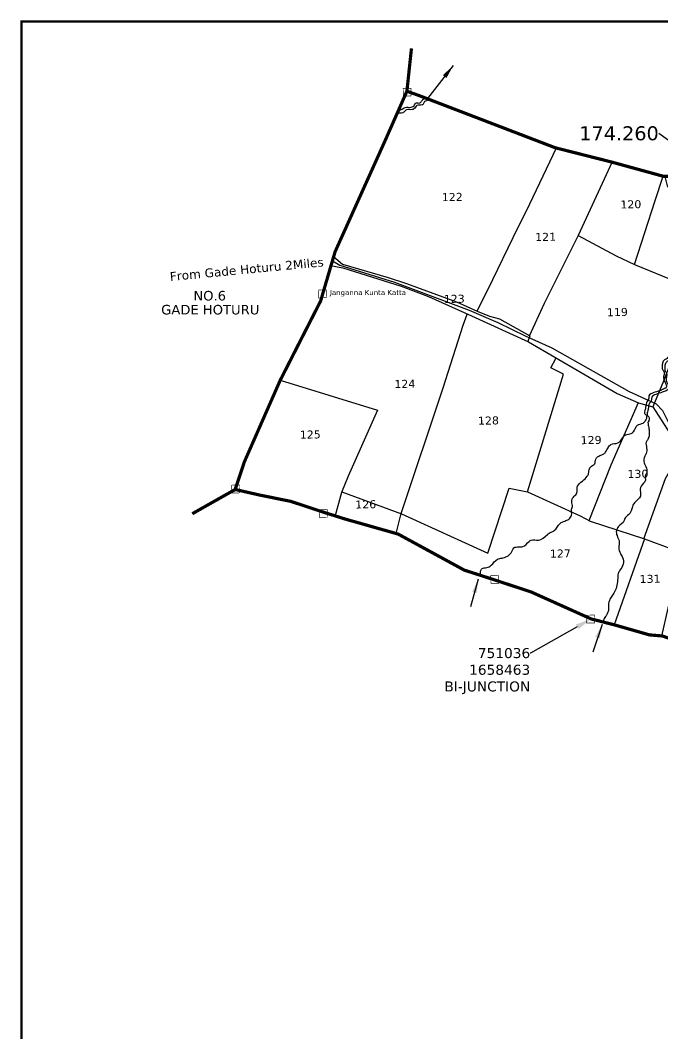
# Model space of a CAD drawing. Header units: inches. Extents: x 749292 to 756657, y 1655586 to 1660593.
# Drawn here: x 749292 to 750897, y 1657528 to 1660061 of the extents above; entities that cross this region are included whole.
import ezdxf
from ezdxf import colors
from ezdxf.entities.mleader import LeaderData, LeaderLine
from ezdxf.enums import TextEntityAlignment as Align
from ezdxf.math import Vec2, Vec3

# ---------------------------------------------------------------- set-up
doc = ezdxf.new("R2010")
doc.units = ezdxf.units.IN
doc.header["$MEASUREMENT"] = 0
doc.linetypes.add('ACAD_ISO02W100', pattern=[15, 12, -3])
for name, color, linetype in [('DIMENSION', 1, 'Continuous'), ('PLOT', 7, 'Continuous'), ('PLOT NO', 7, 'Continuous'), ('ROADS', 6, 'Continuous'), ('STRUCTURE', 5, 'Continuous'), ('TANKS-STREAM', 4, 'Continuous'), ('VILLAGE BOUNDRY', 5, 'Continuous'), ('VILLAGE STONES', 240, 'Continuous')]:
    doc.layers.add(name, color=color, linetype=linetype)
doc.styles.get("Standard").update_dxf_attribs({"font": 'verdana_0.ttf'})
doc.dimstyles.get("Standard").update_dxf_attribs({"dimtxt": 0.18, "dimasz": 0.18, "dimexe": 0.18, "dimexo": 0.0625, "dimgap": 0.09, "dimtad": 0, "dimtih": 1, "dimtoh": 1, "dimdec": 4, "dimzin": 0, "dimdsep": 46, "dimtxsty": 'Standard', "dimcen": 0.09, "dimadec": 0, "dimazin": 0, "dimtfac": 1, "dimtdec": 4, "dimtofl": 0, "dimtmove": 0, "dimatfit": 3, "dimfxl": 0, "dimtolj": 1, "dimtzin": 0, "dimarcsym": 0})

msp = doc.modelspace()

# ---------------------------------------------------------------- linework, layer by layer
at = {"layer": 'PLOT'}
for points in [[(750433.6, 1659334), (750472.9, 1659413), (750523.5, 1659517.6), (750564.7, 1659602.5), (750631.8, 1659741.7)], [(750564.4, 1659272.5), (750601.8, 1659353.6), (750686.9, 1659523.5), (750751.6, 1659665), (750770.8, 1659706.2)], [(750685.7, 1659523), (750781, 1659472.2), (750826.8, 1659450.6), (750878.3, 1659610.6), (750898, 1659671.2), (750902.4, 1659670.7), (750909, 1659644.2)], [(750826.8, 1659450.6), (750932.4, 1659407.1), (750999.7, 1659381.1), (750964.2, 1659288.2), (750937.3, 1659258.1), (750899.3, 1659158.7), (750872.1, 1659095.1)], [(750230.9, 1658778.1), (750243.3, 1658828), (750348.3, 1659142), (750398.3, 1659299.1), (750408.4, 1659326.7)], [(750095.5, 1658882.7), (750244.1, 1658827.3), (750459.8, 1658729), (750513, 1658891.5), (750559.4, 1658882.3), (750649.1, 1659176.5), (750617.5, 1659192.4), (750630.4, 1659215.5)], [(749941.5, 1659161.5), (750184.3, 1659086.2), (750111.3, 1658921.7), (750094.5, 1658880.5), (750077.7, 1658820)], [(750713.3, 1658810.4), (750768.5, 1658950.2), (750836.3, 1659105.3)], [(750850.3, 1658764.9), (750904.4, 1658915.8), (750937.6, 1658973.9)], [(750559.3, 1658882.5), (750690.9, 1658822.1), (750716.1, 1658808.9), (750851.5, 1658764.8), (750775.5, 1658550.3)], [(750851.2, 1658765.1), (750941.7, 1658731.9), (750894.1, 1658522)]]:
    msp.add_lwpolyline(points, dxfattribs=at)
at = {"layer": 'ROADS'}
for points in [[(750071.7, 1659459.9), (750090.5, 1659449.2), (750226.7, 1659406.4), (750413.5, 1659336.2), (750484.7, 1659305.8), (750553.5, 1659272.4), (750620, 1659242.1), (750813.3, 1659133), (750880.5, 1659102.4), (750896.7, 1659085.3), (750914.2, 1659050.5)], [(750074.7, 1659470.4), (750096.8, 1659451.4), (750211, 1659417.7), (750257.2, 1659403), (750381.5, 1659357), (750433.6, 1659333.7), (750464.6, 1659321.7), (750488.8, 1659314.3), (750565.3, 1659272.5), (750559.9, 1659257.9)], [(750067.1, 1659447.8), (750097.5, 1659442.3), (750243.7, 1659396.3), (750312, 1659370.9), (750419.2, 1659321.8), (750561.5, 1659257.2), (750692.9, 1659180.5), (750783.6, 1659127.7), (750836.3, 1659104.7), (750872.1, 1659095.1), (750936.3, 1658995.2), (750977.1, 1658953.9), (751025.5, 1658917.6), (751078.2, 1658885.3), (751185.1, 1658821.9), (751198.8, 1658820.3), (751225.2, 1658817.7), (751266.3, 1658812.4), (751302.2, 1658810.2)]]:
    msp.add_lwpolyline(points, dxfattribs=at)
at = {"layer": 'STRUCTURE', "color": 5, "const_width": 6}
msp.add_lwpolyline([(749294.6, 1660057.9), (756654.3, 1660057.9), (756654.3, 1655589.3), (749294.6, 1655589.3)], close=True, dxfattribs=at)
at = {"layer": 'TANKS-STREAM'}
for points in [[(750312.2, 1659863.6), (750306.6, 1659859.9), (750301.8, 1659857.8), (750298.7, 1659851.1), (750295.8, 1659849.2), (750282.8, 1659848.3), (750275.4, 1659839.3), (750270.9, 1659837.5), (750264.3, 1659837.9), (750257.1, 1659837.4), (750250, 1659831.1), (750247.3, 1659829.8), (750233.7, 1659828.9)], [(750236.4, 1659835), (750243.8, 1659837.6), (750253.2, 1659842.7), (750268.5, 1659843.7), (750277.2, 1659849.6), (750279.3, 1659853.4), (750289.9, 1659854.2), (750295.7, 1659860.4), (750297.9, 1659862.7), (750304.1, 1659866.7)], [(751039.4, 1659378.9), (751039.9, 1659370.7), (751037.6, 1659362.4), (751030.8, 1659355.4), (751026.3, 1659344.7), (751024.4, 1659331.4), (751020.5, 1659322.1), (751014.6, 1659317.7), (751011, 1659312.2), (751007.7, 1659291.7), (751004.9, 1659285), (750999.3, 1659282.6), (750991.3, 1659279.9), (750983.5, 1659275.9), (750971.4, 1659259.5), (750965.7, 1659254.5), (750949, 1659249.6), (750941.2, 1659240.2), (750926.6, 1659230.3), (750917.8, 1659228.2), (750911.7, 1659220.9), (750907.8, 1659215.6), (750903, 1659213.1), (750897.2, 1659206.6), (750895.8, 1659196.9), (750896.5, 1659188.1), (750899.4, 1659184.3), (750900.3, 1659175.1), (750899, 1659166.2), (750903.9, 1659153.8), (750906.6, 1659145.7), (750898.8, 1659138.9), (750889.1, 1659134.9), (750873.5, 1659129.7), (750862.8, 1659122.5), (750861, 1659111.3), (750857.6, 1659107.5), (750856.2, 1659104.4), (750854.4, 1659093.7), (750852.6, 1659085.7), (750851.6, 1659078.8), (750856.5, 1659071.9), (750855.4, 1659063.6), (750853.2, 1659059.4)], [(751046.1, 1659375.1), (751046.5, 1659366.9), (751044.3, 1659358.6), (751037.4, 1659351.6), (751032.9, 1659340.9), (751031.1, 1659327.5), (751027.1, 1659318.2), (751021.2, 1659313.9), (751017.6, 1659308.4), (751014.3, 1659287.8), (751011.5, 1659281.2), (751006, 1659278.7), (750997.9, 1659276), (750990.2, 1659272.1), (750978.1, 1659255.7), (750972.3, 1659250.6), (750955.6, 1659245.8), (750947.9, 1659236.4), (750933.3, 1659226.4), (750924.4, 1659224.4), (750918.3, 1659217.1), (750914.4, 1659211.7), (750909.6, 1659209.2), (750903.8, 1659202.7), (750902.4, 1659193), (750903.1, 1659184.3), (750906, 1659180.5), (750906.9, 1659171.3), (750905.6, 1659162.3), (750910.6, 1659149.9), (750913.3, 1659141.9), (750905.4, 1659135.1), (750895.7, 1659131.1), (750880.1, 1659125.8), (750869.5, 1659118.7), (750867.6, 1659107.5), (750864.2, 1659103.7), (750862.8, 1659100.5), (750861, 1659089.8), (750859.2, 1659081.9), (750858.2, 1659074.9), (750863.2, 1659068.1), (750862, 1659059.8), (750859.9, 1659055.6)], [(750441.6, 1658673.6), (750442.1, 1658684), (750445.6, 1658690.5), (750457.9, 1658693), (750468.3, 1658698.7), (750484.5, 1658713.8), (750495.5, 1658716.9), (750507.7, 1658720.8), (750518.3, 1658730), (750525.2, 1658742.4), (750537.6, 1658744.5), (750547.4, 1658745.3), (750563, 1658758.2), (750568.5, 1658761.8), (750586.6, 1658761.6), (750608.9, 1658775.6), (750618.2, 1658781.8), (750626, 1658785.4), (750640.6, 1658803.4), (750652.2, 1658809.3), (750662.2, 1658814.1), (750669.5, 1658824.4), (750668.9, 1658836.4), (750671.3, 1658845.3), (750669.6, 1658858), (750673.8, 1658869.4), (750681.4, 1658877.1), (750683.2, 1658884.6), (750684.4, 1658896.5), (750696.4, 1658909.1), (750708.5, 1658921.5), (750711.9, 1658928.5), (750713.9, 1658939.7), (750721.8, 1658948.2), (750727.4, 1658952.6), (750729, 1658960.9), (750737.1, 1658971.6), (750748, 1658976.2), (750754.3, 1658981.8), (750760.4, 1658992.6), (750767.5, 1659000.4), (750785.3, 1659004.9), (750804.4, 1659024.8), (750818.2, 1659028.3), (750823.9, 1659032.5), (750834, 1659049.1), (750848.4, 1659054.3), (750854.3, 1659061)], [(750859.9, 1659055.6), (750862, 1659043), (750863.5, 1659030.7), (750859.9, 1659013.3), (750855.8, 1659006.8), (750856.9, 1658992), (750855.4, 1658978.3), (750849.8, 1658963.8), (750851.4, 1658952.4), (750857.3, 1658938.2), (750855.5, 1658926.1), (750853.3, 1658921.3), (750853.9, 1658911.6), (750843, 1658896.2), (750841.3, 1658881.7), (750841.2, 1658871.7), (750826.6, 1658854.9), (750821.2, 1658845.2), (750818.6, 1658834.7), (750809.3, 1658823.3), (750802.6, 1658815.9), (750801.1, 1658810.6), (750785.9, 1658794.9), (750781.4, 1658785.1), (750782.9, 1658772.8), (750788.4, 1658759), (750787.3, 1658742.8), (750791.3, 1658728.5), (750796.8, 1658718.1), (750798.2, 1658701.2), (750790.2, 1658686.2), (750785.9, 1658678), (750784.7, 1658665.7), (750782.6, 1658648.7), (750777.6, 1658633.9), (750765.3, 1658614.3), (750761.4, 1658599.2), (750761.5, 1658585.4), (750758.3, 1658577.6), (750754.3, 1658571), (750750.7, 1658565.6), (750748.5, 1658556.9)]]:
    msp.add_spline(points, degree=3, dxfattribs=at)
at = {"layer": 'VILLAGE BOUNDRY', "linetype": 'ACAD_ISO02W100', "ltscale": 2, "const_width": 8}
for points in [[(750257.8, 1659883.6), (750269.2, 1659990.6)], [(750925.6, 1659670.7), (750898.3, 1659671.1), (750768.2, 1659706.9), (750628.2, 1659742.4), (750286.5, 1659873.4), (750257.8, 1659883.6), (750202.7, 1659758.6), (750078.2, 1659482), (750042.2, 1659359.2), (749941.2, 1659161.1), (749851.5, 1658956.9), (749828.7, 1658888.2), (749889.8, 1658874.3), (749967.9, 1658858.4), (750052.6, 1658830.4), (750103.3, 1658814.4), (750236, 1658776.7), (750401.3, 1658686.6), (750458.5, 1658668.2), (750568.2, 1658632.1), (750718.2, 1658564.7), (750778.3, 1658549.3), (750863.9, 1658524.8), (750896.8, 1658522), (750960.1, 1658498.9)], [(749828.7, 1658888.2), (749721.5, 1658827.6)]]:
    msp.add_lwpolyline(points, dxfattribs=at)
at = {"layer": 'VILLAGE STONES', "const_width": 1.56}
for points in [[(750248.4, 1659890.8), (750268, 1659891.1), (750268.3, 1659871.6), (750248.8, 1659871.2)], [(750036.9, 1659386.5), (750056.5, 1659386.9), (750056.9, 1659367.4), (750037.3, 1659367)], [(749819.8, 1658899), (749839.4, 1658899.4), (749839.7, 1658879.8), (749820.2, 1658879.4)], [(750039.4, 1658837.4), (750059, 1658837.8), (750059.4, 1658818.2), (750039.8, 1658817.9)], [(750467.3, 1658672.8), (750486.8, 1658673.2), (750487.2, 1658653.6), (750467.7, 1658653.3)], [(750706.9, 1658574), (750726.5, 1658574.3), (750726.8, 1658554.8), (750707.3, 1658554.4)]]:
    msp.add_lwpolyline(points, close=True, dxfattribs=at)

# ---------------------------------------------------------------- texts
at = {"layer": 'DIMENSION'}
for s, height, p in [('NO.6', 23.88, (749765, 1659372.5)), ('GADE HOTURU', 23.882, (749766.4, 1659337.6))]:
    msp.add_text(s, height=height, dxfattribs=at).set_placement(p, align=Align.MIDDLE_CENTER)
at = {"layer": 'PLOT'}
msp.add_text('Janganna Kunta Katta', height=12.736, dxfattribs=at).set_placement((750065.2, 1659374.2))
at = {"layer": 'PLOT NO'}
for s, p in [('122', (750371.1, 1659619.2)), ('120', (750817.4, 1659600.9)), ('121', (750604.4, 1659519.5)), ('123', (750376.1, 1659364.7)), ('119', (750783.8, 1659331.6)), ('124', (750252.7, 1659152.2)), ('128', (750461.6, 1659060.5)), ('125', (750016.3, 1659025.6)), ('129', (750718.2, 1659011.8)), ('130', (750835.1, 1658927.3)), ('126', (750155, 1658851)), ('127', (750641.3, 1658728.2)), ('131', (750865.5, 1658664.8))]:
    msp.add_text(s, height=20, rotation=1.0654, dxfattribs=at).set_placement(p, align=Align.MIDDLE_CENTER)
at = {"layer": 'ROADS'}
msp.add_text('From Gade Hoturu 2Miles', height=22, rotation=5.4551, dxfattribs=at).set_placement((749666.4, 1659409.3))

# ---------------------------------------------------------------- leaders
at = {"layer": 'TANKS-STREAM', "color": 5}
for points in [[(750373.8, 1659947.8), (750309.4, 1659865.7)], [(750436.1, 1658664.2), (750416.7, 1658594.5)], [(750745.6, 1658551), (750722.2, 1658482)]]:
    msp.add_leader(points, dimstyle='Standard', override={"dimasz": 35, "dimgap": 0.09, "dimtad": 0}, dxfattribs=at)
at = {"layer": 'VILLAGE STONES', "color": 5}
ml = msp.add_multileader_mtext('Standard', dxfattribs=at)
ml.set_content('174.260', color=5)
ml.set_leader_properties()
ml.build(insert=Vec2(0, 0))
ml.multileader.update_dxf_attribs({"dogleg_length": 0.36, "arrow_head_size": 55})
ctx = ml.context
ctx.base_point, ctx.char_height, ctx.arrow_head_size, ctx.landing_gap_size, ctx.plane_origin = Vec3(750695.6, 1659778.1), 35, 55, 0.09, Vec3(750105.6, 1659341.7)
ctx.text_align_type = 2
notes = []
notes.append((ctx, [(1, (1, 1, 0), (750887.6, 1659778.1), (-1, 0), 0.36, [(0, [(751071.7, 1659643.9)], 0, [])])]))
ctx.mtext.insert, ctx.mtext.alignment, ctx.mtext.flow_direction = Vec3(750887.2, 1659796), 3, 5
at = {"layer": 'VILLAGE STONES', "color": 6}
ml = msp.add_multileader_mtext('Standard', dxfattribs=at)
ml.set_content('751036\\P1658463\\PBI-JUNCTION', color=6)
ml.set_leader_properties()
ml.build(insert=Vec2(0, 0))
ml.multileader.update_dxf_attribs({"dogleg_length": 0.36, "arrow_head_size": 40})
ctx = ml.context
ctx.base_point, ctx.char_height, ctx.arrow_head_size, ctx.landing_gap_size, ctx.plane_origin = Vec3(750339.9, 1658479), 25, 40, 0.09, Vec3(749206.3, 1658579.8)
ctx.text_align_type = 2
notes.append((ctx, [(0, (1, 1, 0), (750566.4, 1658479), (-1, 0), 0.36, [(0, [(750718.2, 1658564.7)], 0, [])])]))
ctx.mtext.insert, ctx.mtext.alignment, ctx.mtext.flow_direction = Vec3(750566, 1658491.8), 3, 5
for ctx, leaders in notes:
    for number, flags, end, landing, length, lines in leaders:
        leader = LeaderData()
        leader.index, (leader.has_last_leader_line, leader.has_dogleg_vector, leader.attachment_direction) = number, flags
        leader.last_leader_point, leader.dogleg_vector, leader.dogleg_length = Vec3(end), Vec3(landing), length
        for number, points, colour, breaks in lines:
            line = LeaderLine()
            line.index, line.vertices, line.color, line.breaks = number, Vec3.list(points), colors.encode_raw_color(colour), breaks
            leader.lines.append(line)
        ctx.leaders.append(leader)

doc.saveas('drawing.dxf')
